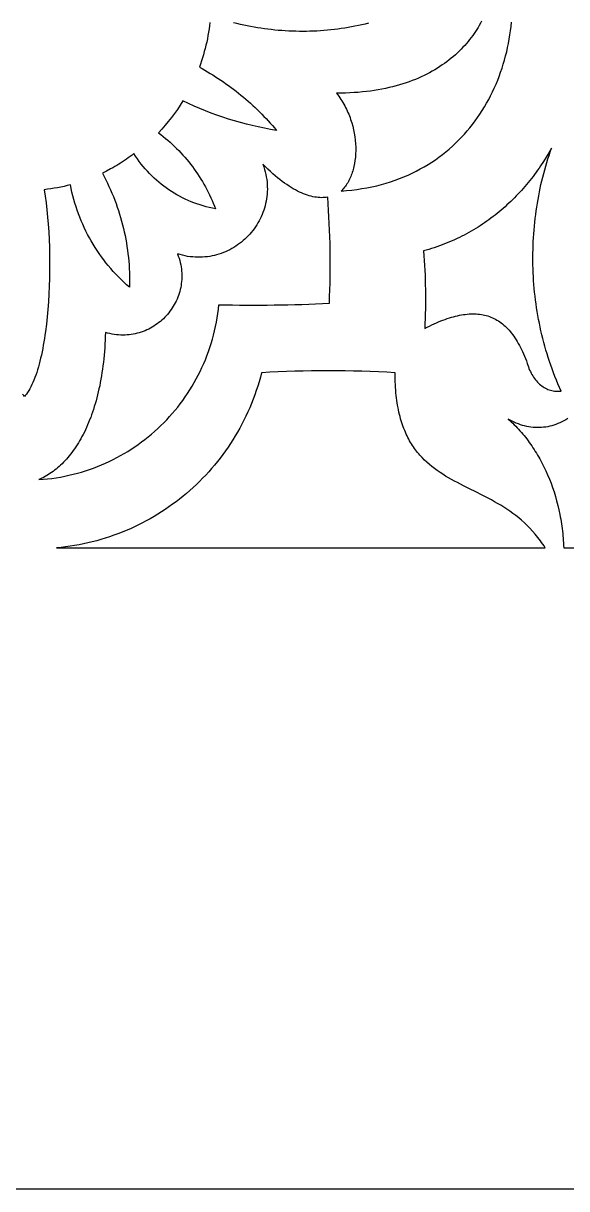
# Model space of a CAD drawing. Extents: x -4950 to -2150, y -1354 to 1346.
# Drawn here: x -3550.2 to -3401.8, y -1354.4 to -1036.1 of the extents above; entities that cross this region are included whole.
import ezdxf

# ---------------------------------------------------------------- set-up
doc = ezdxf.new("R2010")
doc.units = 0
doc.layers.add('LAYER_1', color=18, linetype='CONTINUOUS')

msp = doc.modelspace()

# ---------------------------------------------------------------- linework, layer by layer
at = {"layer": 'LAYER_1'}
for points in [[(-4949.84, -1354.38), (-2149.84, -1354.38), (-2149.84, 1345.62), (-4949.84, 1345.62)], [(-3412.54, -1129.01), (-3412.4, -1129.49), (-3412.24, -1129.95), (-3412.08, -1130.4), (-3411.9, -1130.83), (-3411.7, -1131.26), (-3411.5, -1131.66), (-3411.28, -1132.06), (-3411.05, -1132.44), (-3410.81, -1132.8), (-3410.56, -1133.15), (-3410.3, -1133.49), (-3410.03, -1133.81), (-3409.75, -1134.11), (-3409.46, -1134.4), (-3409.16, -1134.67), (-3408.86, -1134.93), (-3408.54, -1135.16), (-3408.22, -1135.39), (-3407.9, -1135.59), (-3407.57, -1135.78), (-3407.23, -1135.95), (-3406.89, -1136.1), (-3406.54, -1136.23), (-3406.19, -1136.34), (-3405.83, -1136.44), (-3405.47, -1136.52), (-3405.11, -1136.57), (-3404.75, -1136.61), (-3404.38, -1136.63), (-3404.01, -1136.63), (-3403.64, -1136.6), (-3403.27, -1136.56), (-3403.72, -1135.56), (-3404.15, -1134.56), (-3404.57, -1133.56), (-3404.98, -1132.55), (-3405.37, -1131.54), (-3405.75, -1130.52), (-3406.11, -1129.5), (-3406.46, -1128.47), (-3406.8, -1127.44), (-3407.12, -1126.41), (-3407.43, -1125.38), (-3407.73, -1124.34), (-3408.02, -1123.3), (-3408.29, -1122.25), (-3408.55, -1121.21), (-3408.79, -1120.16), (-3409.02, -1119.11), (-3409.24, -1118.05), (-3409.45, -1117), (-3409.64, -1115.94), (-3409.82, -1114.88), (-3409.98, -1113.82), (-3410.14, -1112.76), (-3410.28, -1111.7), (-3410.41, -1110.64), (-3410.52, -1109.57), (-3410.63, -1108.51), (-3410.72, -1107.44), (-3410.8, -1106.38), (-3410.86, -1105.31), (-3410.91, -1104.25), (-3410.95, -1103.18), (-3410.98, -1102.12), (-3411, -1101.05), (-3411, -1099.99), (-3410.99, -1098.93), (-3410.97, -1097.87), (-3410.94, -1096.81), (-3410.89, -1095.75), (-3410.83, -1094.69), (-3410.76, -1093.64), (-3410.68, -1092.58), (-3410.59, -1091.53), (-3410.48, -1090.48), (-3410.37, -1089.44), (-3410.24, -1088.39), (-3410.1, -1087.35), (-3409.94, -1086.32), (-3409.78, -1085.28), (-3409.6, -1084.25), (-3409.42, -1083.22), (-3409.22, -1082.2), (-3409.01, -1081.18), (-3408.79, -1080.16), (-3408.55, -1079.15), (-3408.31, -1078.14), (-3408.05, -1077.14), (-3407.78, -1076.14), (-3407.51, -1075.14), (-3407.22, -1074.15), (-3406.92, -1073.17), (-3406.6, -1072.19), (-3406.28, -1071.22), (-3405.95, -1070.25), (-3406.65, -1071.48), (-3407.38, -1072.7), (-3408.13, -1073.9), (-3408.91, -1075.08), (-3409.31, -1075.66), (-3409.71, -1076.24), (-3410.12, -1076.82), (-3410.54, -1077.38), (-3410.97, -1077.95), (-3411.4, -1078.51), (-3411.83, -1079.06), (-3412.28, -1079.61), (-3412.73, -1080.15), (-3413.18, -1080.69), (-3413.64, -1081.22), (-3414.11, -1081.75), (-3414.59, -1082.27), (-3415.07, -1082.78), (-3415.55, -1083.29), (-3416.05, -1083.8), (-3416.55, -1084.3), (-3417.05, -1084.79), (-3417.56, -1085.27), (-3418.08, -1085.75), (-3418.61, -1086.23), (-3419.14, -1086.69), (-3419.67, -1087.16), (-3420.22, -1087.61), (-3420.77, -1088.06), (-3421.32, -1088.5), (-3421.88, -1088.93), (-3422.45, -1089.36), (-3423.03, -1089.78), (-3423.61, -1090.2), (-3424.19, -1090.61), (-3424.79, -1091.01), (-3425.39, -1091.4), (-3425.99, -1091.78), (-3426.6, -1092.16), (-3427.22, -1092.53), (-3427.85, -1092.9), (-3428.48, -1093.26), (-3429.11, -1093.6), (-3429.76, -1093.95), (-3430.41, -1094.28), (-3431.06, -1094.6), (-3431.72, -1094.92), (-3432.39, -1095.23), (-3433.06, -1095.53), (-3433.74, -1095.83), (-3434.43, -1096.11), (-3435.12, -1096.39), (-3435.82, -1096.66), (-3436.53, -1096.92), (-3437.24, -1097.17), (-3437.96, -1097.42), (-3438.68, -1097.65), (-3439.41, -1097.88), (-3440.14, -1098.1), (-3440.89, -1098.31), (-3440.78, -1099.62), (-3440.68, -1100.94), (-3440.6, -1102.26), (-3440.53, -1103.58), (-3440.46, -1104.9), (-3440.41, -1106.22), (-3440.38, -1107.54), (-3440.35, -1108.86), (-3440.33, -1110.18), (-3440.33, -1111.5), (-3440.33, -1112.83), (-3440.35, -1114.15), (-3440.38, -1115.47), (-3440.42, -1116.79), (-3440.48, -1118.11), (-3440.54, -1119.44), (-3439.89, -1119.11), (-3439.25, -1118.8), (-3438.62, -1118.5), (-3437.99, -1118.21), (-3437.37, -1117.94), (-3436.76, -1117.68), (-3436.16, -1117.43), (-3435.56, -1117.2), (-3434.97, -1116.99), (-3434.39, -1116.78), (-3433.81, -1116.6), (-3433.24, -1116.42), (-3432.68, -1116.26), (-3432.12, -1116.12), (-3431.58, -1115.99), (-3431.04, -1115.87), (-3430.5, -1115.77), (-3429.98, -1115.68), (-3429.46, -1115.61), (-3428.94, -1115.55), (-3428.44, -1115.51), (-3427.94, -1115.48), (-3427.44, -1115.47), (-3426.96, -1115.47), (-3426.48, -1115.49), (-3426, -1115.52), (-3425.54, -1115.57), (-3425.08, -1115.64), (-3424.62, -1115.72), (-3424.18, -1115.82), (-3423.73, -1115.93), (-3423.3, -1116.06), (-3422.87, -1116.2), (-3422.45, -1116.36), (-3422.03, -1116.54), (-3421.63, -1116.73), (-3421.22, -1116.94), (-3420.83, -1117.16), (-3420.43, -1117.4), (-3420.05, -1117.66), (-3419.67, -1117.93), (-3419.3, -1118.23), (-3418.93, -1118.53), (-3418.57, -1118.86), (-3418.21, -1119.2), (-3417.87, -1119.56), (-3417.52, -1119.93), (-3417.18, -1120.33), (-3416.85, -1120.74), (-3416.53, -1121.16), (-3416.21, -1121.61), (-3415.89, -1122.07), (-3415.58, -1122.55), (-3415.28, -1123.05), (-3414.98, -1123.56), (-3414.69, -1124.1), (-3414.4, -1124.65), (-3414.12, -1125.22), (-3413.84, -1125.8), (-3413.57, -1126.41), (-3413.3, -1127.03), (-3413.04, -1127.68), (-3412.79, -1128.34)], [(-3545.96, -1160.75), (-3544.76, -1160.66), (-3543.56, -1160.55), (-3542.38, -1160.4), (-3541.2, -1160.23), (-3540.02, -1160.04), (-3538.86, -1159.82), (-3537.7, -1159.57), (-3536.56, -1159.3), (-3535.42, -1159.01), (-3534.3, -1158.69), (-3533.18, -1158.34), (-3532.07, -1157.97), (-3530.98, -1157.58), (-3529.89, -1157.16), (-3528.82, -1156.73), (-3527.76, -1156.26), (-3526.71, -1155.78), (-3525.68, -1155.27), (-3524.65, -1154.75), (-3523.64, -1154.2), (-3522.64, -1153.62), (-3521.66, -1153.03), (-3520.69, -1152.42), (-3519.73, -1151.78), (-3518.79, -1151.13), (-3517.86, -1150.46), (-3516.95, -1149.76), (-3516.06, -1149.05), (-3515.18, -1148.32), (-3514.31, -1147.57), (-3513.46, -1146.8), (-3512.63, -1146.01), (-3511.82, -1145.21), (-3511.02, -1144.39), (-3510.24, -1143.55), (-3509.48, -1142.69), (-3508.74, -1141.82), (-3508.02, -1140.93), (-3507.31, -1140.02), (-3506.63, -1139.1), (-3505.96, -1138.16), (-3505.31, -1137.21), (-3504.69, -1136.24), (-3504.08, -1135.26), (-3503.5, -1134.26), (-3502.94, -1133.25), (-3502.39, -1132.23), (-3501.87, -1131.19), (-3501.38, -1130.14), (-3500.9, -1129.07), (-3500.45, -1127.99), (-3500.02, -1126.91), (-3499.61, -1125.8), (-3499.23, -1124.69), (-3498.87, -1123.57), (-3498.54, -1122.43), (-3498.23, -1121.28), (-3497.94, -1120.13), (-3497.68, -1118.96), (-3497.45, -1117.78), (-3497.24, -1116.6), (-3497.06, -1115.4), (-3496.9, -1114.19), (-3496.77, -1112.98), (-3494.89, -1113.02), (-3493, -1113.06), (-3491.11, -1113.08), (-3489.22, -1113.1), (-3487.34, -1113.1), (-3485.45, -1113.1), (-3483.56, -1113.09), (-3481.68, -1113.06), (-3479.79, -1113.03), (-3477.9, -1112.99), (-3476.01, -1112.94), (-3474.13, -1112.88), (-3472.24, -1112.81), (-3470.36, -1112.73), (-3468.47, -1112.64), (-3466.58, -1112.54), (-3466.51, -1110.73), (-3466.45, -1108.92), (-3466.4, -1107.11), (-3466.37, -1105.3), (-3466.35, -1103.49), (-3466.34, -1101.68), (-3466.35, -1099.87), (-3466.37, -1098.06), (-3466.41, -1096.25), (-3466.46, -1094.44), (-3466.52, -1092.63), (-3466.6, -1090.83), (-3466.69, -1089.02), (-3466.8, -1087.21), (-3466.92, -1085.4), (-3467.05, -1083.6), (-3467.46, -1083.66), (-3467.88, -1083.71), (-3468.31, -1083.74), (-3468.74, -1083.75), (-3469.19, -1083.74), (-3469.65, -1083.7), (-3470.11, -1083.65), (-3470.59, -1083.58), (-3471.07, -1083.49), (-3471.57, -1083.37), (-3472.07, -1083.23), (-3472.58, -1083.07), (-3473.1, -1082.89), (-3473.64, -1082.69), (-3474.18, -1082.46), (-3474.73, -1082.21), (-3475.28, -1081.93), (-3475.85, -1081.63), (-3476.43, -1081.3), (-3477.02, -1080.95), (-3477.61, -1080.58), (-3478.21, -1080.18), (-3478.83, -1079.75), (-3479.45, -1079.29), (-3480.08, -1078.81), (-3480.72, -1078.3), (-3481.37, -1077.76), (-3482.02, -1077.2), (-3482.69, -1076.6), (-3483.36, -1075.98), (-3484.05, -1075.33), (-3484.74, -1074.64), (-3484.5, -1075.33), (-3484.28, -1076.02), (-3484.1, -1076.71), (-3483.94, -1077.4), (-3483.81, -1078.08), (-3483.7, -1078.76), (-3483.62, -1079.44), (-3483.57, -1080.11), (-3483.54, -1080.79), (-3483.53, -1081.45), (-3483.55, -1082.12), (-3483.59, -1082.77), (-3483.66, -1083.43), (-3483.75, -1084.07), (-3483.86, -1084.71), (-3483.99, -1085.34), (-3484.15, -1085.97), (-3484.32, -1086.59), (-3484.52, -1087.2), (-3484.74, -1087.8), (-3484.97, -1088.39), (-3485.23, -1088.97), (-3485.51, -1089.54), (-3485.8, -1090.11), (-3486.11, -1090.66), (-3486.44, -1091.2), (-3486.79, -1091.73), (-3487.15, -1092.24), (-3487.53, -1092.75), (-3487.93, -1093.24), (-3488.34, -1093.72), (-3488.77, -1094.18), (-3489.22, -1094.63), (-3489.67, -1095.07), (-3490.15, -1095.48), (-3490.63, -1095.89), (-3491.13, -1096.28), (-3491.64, -1096.65), (-3492.16, -1097), (-3492.7, -1097.34), (-3493.25, -1097.66), (-3493.81, -1097.96), (-3494.38, -1098.25), (-3494.96, -1098.51), (-3495.54, -1098.75), (-3496.14, -1098.98), (-3496.75, -1099.18), (-3497.37, -1099.36), (-3497.99, -1099.53), (-3498.63, -1099.67), (-3499.27, -1099.78), (-3499.91, -1099.88), (-3500.57, -1099.95), (-3501.23, -1100), (-3501.89, -1100.03), (-3502.56, -1100.03), (-3503.24, -1100), (-3503.92, -1099.95), (-3504.6, -1099.88), (-3505.29, -1099.78), (-3505.98, -1099.65), (-3506.67, -1099.49), (-3507.37, -1099.31), (-3508.07, -1099.1), (-3507.85, -1099.69), (-3507.65, -1100.28), (-3507.47, -1100.87), (-3507.32, -1101.46), (-3507.19, -1102.05), (-3507.09, -1102.63), (-3507, -1103.22), (-3506.94, -1103.8), (-3506.9, -1104.38), (-3506.88, -1104.95), (-3506.89, -1105.53), (-3506.91, -1106.09), (-3506.95, -1106.66), (-3507.02, -1107.22), (-3507.1, -1107.77), (-3507.2, -1108.32), (-3507.33, -1108.86), (-3507.47, -1109.4), (-3507.62, -1109.93), (-3507.8, -1110.45), (-3507.99, -1110.96), (-3508.2, -1111.47), (-3508.43, -1111.97), (-3508.68, -1112.46), (-3508.94, -1112.94), (-3509.21, -1113.41), (-3509.5, -1113.88), (-3509.81, -1114.33), (-3510.13, -1114.77), (-3510.46, -1115.2), (-3510.81, -1115.62), (-3511.17, -1116.03), (-3511.55, -1116.42), (-3511.93, -1116.8), (-3512.33, -1117.17), (-3512.75, -1117.53), (-3513.17, -1117.87), (-3513.61, -1118.2), (-3514.05, -1118.52), (-3514.51, -1118.82), (-3514.98, -1119.1), (-3515.45, -1119.37), (-3515.94, -1119.62), (-3516.44, -1119.86), (-3516.94, -1120.08), (-3517.45, -1120.28), (-3517.98, -1120.46), (-3518.51, -1120.63), (-3519.04, -1120.78), (-3519.59, -1120.91), (-3520.14, -1121.02), (-3520.69, -1121.11), (-3521.26, -1121.18), (-3521.83, -1121.23), (-3522.4, -1121.26), (-3522.98, -1121.27), (-3523.56, -1121.26), (-3524.15, -1121.23), (-3524.74, -1121.17), (-3525.34, -1121.09), (-3525.93, -1120.99), (-3526.54, -1120.86), (-3527.14, -1120.71), (-3527.74, -1120.54), (-3527.78, -1121.61), (-3527.82, -1122.66), (-3527.88, -1123.71), (-3527.94, -1124.73), (-3528.02, -1125.75), (-3528.1, -1126.75), (-3528.2, -1127.73), (-3528.31, -1128.7), (-3528.42, -1129.66), (-3528.55, -1130.6), (-3528.69, -1131.53), (-3528.83, -1132.44), (-3528.99, -1133.34), (-3529.15, -1134.23), (-3529.32, -1135.1), (-3529.51, -1135.95), (-3529.7, -1136.8), (-3529.9, -1137.63), (-3530.1, -1138.44), (-3530.32, -1139.24), (-3530.54, -1140.03), (-3530.78, -1140.8), (-3531.02, -1141.56), (-3531.27, -1142.31), (-3531.52, -1143.04), (-3531.78, -1143.76), (-3532.06, -1144.46), (-3532.33, -1145.15), (-3532.62, -1145.82), (-3532.91, -1146.48), (-3533.21, -1147.13), (-3533.51, -1147.76), (-3533.83, -1148.38), (-3534.15, -1148.99), (-3534.47, -1149.58), (-3534.8, -1150.16), (-3535.14, -1150.72), (-3535.48, -1151.27), (-3535.83, -1151.81), (-3536.18, -1152.33), (-3536.54, -1152.84), (-3536.91, -1153.33), (-3537.27, -1153.82), (-3537.65, -1154.28), (-3538.03, -1154.74), (-3538.41, -1155.18), (-3538.8, -1155.6), (-3539.19, -1156.01), (-3539.59, -1156.41), (-3539.99, -1156.8), (-3540.4, -1157.17), (-3540.81, -1157.53), (-3541.22, -1157.87), (-3541.64, -1158.2), (-3542.06, -1158.52), (-3542.48, -1158.82), (-3542.9, -1159.11), (-3543.33, -1159.38), (-3543.77, -1159.64), (-3544.2, -1159.89), (-3544.64, -1160.13), (-3545.08, -1160.35), (-3545.52, -1160.56)], [(-3407.64, -1179.38), (-3407.96, -1178.87), (-3408.29, -1178.38), (-3408.62, -1177.9), (-3408.96, -1177.43), (-3409.3, -1176.97), (-3409.65, -1176.52), (-3410, -1176.08), (-3410.35, -1175.66), (-3411.07, -1174.83), (-3411.81, -1174.03), (-3412.56, -1173.28), (-3413.32, -1172.55), (-3414.09, -1171.86), (-3414.88, -1171.2), (-3415.68, -1170.57), (-3416.49, -1169.96), (-3417.31, -1169.38), (-3418.13, -1168.82), (-3418.96, -1168.28), (-3419.8, -1167.76), (-3420.64, -1167.26), (-3421.49, -1166.77), (-3422.34, -1166.3), (-3423.19, -1165.84), (-3424.9, -1164.96), (-3426.61, -1164.1), (-3428.3, -1163.26), (-3429.98, -1162.42), (-3431.63, -1161.56), (-3432.45, -1161.13), (-3433.25, -1160.68), (-3434.05, -1160.23), (-3434.84, -1159.76), (-3435.61, -1159.28), (-3436.37, -1158.78), (-3437.12, -1158.27), (-3437.85, -1157.74), (-3438.56, -1157.19), (-3439.26, -1156.61), (-3439.95, -1156.01), (-3440.61, -1155.39), (-3441.25, -1154.74), (-3441.88, -1154.06), (-3442.18, -1153.7), (-3442.48, -1153.34), (-3442.77, -1152.97), (-3443.06, -1152.6), (-3443.34, -1152.21), (-3443.62, -1151.82), (-3443.89, -1151.41), (-3444.15, -1151), (-3444.41, -1150.58), (-3444.66, -1150.15), (-3444.9, -1149.7), (-3445.14, -1149.25), (-3445.37, -1148.79), (-3445.6, -1148.32), (-3445.81, -1147.83), (-3446.02, -1147.34), (-3446.23, -1146.83), (-3446.42, -1146.31), (-3446.61, -1145.78), (-3446.79, -1145.24), (-3446.97, -1144.69), (-3447.13, -1144.12), (-3447.29, -1143.54), (-3447.44, -1142.95), (-3447.58, -1142.35), (-3447.71, -1141.73), (-3447.84, -1141.1), (-3447.95, -1140.45), (-3448.06, -1139.8), (-3448.16, -1139.12), (-3448.25, -1138.44), (-3448.33, -1137.74), (-3448.4, -1137.02), (-3448.46, -1136.29), (-3448.52, -1135.54), (-3448.56, -1134.78), (-3448.6, -1134), (-3448.62, -1133.21), (-3448.63, -1132.4), (-3448.64, -1131.57), (-3450.92, -1131.44), (-3453.19, -1131.33), (-3455.47, -1131.23), (-3457.75, -1131.15), (-3460.03, -1131.09), (-3462.31, -1131.05), (-3464.59, -1131.02), (-3466.87, -1131.01), (-3469.15, -1131.02), (-3471.43, -1131.05), (-3473.71, -1131.09), (-3475.99, -1131.15), (-3478.26, -1131.23), (-3480.54, -1131.33), (-3482.82, -1131.44), (-3485.1, -1131.57), (-3485.42, -1132.81), (-3485.77, -1134.03), (-3486.14, -1135.24), (-3486.54, -1136.44), (-3486.95, -1137.63), (-3487.39, -1138.81), (-3487.85, -1139.97), (-3488.34, -1141.12), (-3488.84, -1142.26), (-3489.36, -1143.39), (-3489.91, -1144.5), (-3490.47, -1145.6), (-3491.06, -1146.69), (-3491.66, -1147.76), (-3492.28, -1148.82), (-3492.93, -1149.86), (-3493.59, -1150.9), (-3494.27, -1151.91), (-3494.97, -1152.91), (-3495.69, -1153.9), (-3496.42, -1154.87), (-3497.18, -1155.83), (-3497.95, -1156.77), (-3498.74, -1157.7), (-3499.54, -1158.6), (-3500.36, -1159.5), (-3501.2, -1160.37), (-3502.05, -1161.23), (-3502.92, -1162.08), (-3503.81, -1162.9), (-3504.71, -1163.71), (-3505.62, -1164.51), (-3506.55, -1165.28), (-3507.49, -1166.04), (-3508.45, -1166.77), (-3509.42, -1167.49), (-3510.41, -1168.2), (-3511.4, -1168.88), (-3512.42, -1169.54), (-3513.44, -1170.19), (-3514.48, -1170.81), (-3515.52, -1171.42), (-3516.58, -1172), (-3517.66, -1172.57), (-3518.74, -1173.12), (-3519.83, -1173.64), (-3520.94, -1174.15), (-3522.06, -1174.63), (-3523.18, -1175.1), (-3524.32, -1175.54), (-3525.46, -1175.96), (-3526.62, -1176.36), (-3527.78, -1176.74), (-3528.96, -1177.09), (-3530.14, -1177.42), (-3531.33, -1177.73), (-3532.53, -1178.02), (-3533.74, -1178.29), (-3534.95, -1178.53), (-3536.17, -1178.75), (-3537.4, -1178.94), (-3538.63, -1179.11), (-3539.88, -1179.26), (-3541.12, -1179.38)]]:
    msp.add_lwpolyline(points, close=True, dxfattribs=at)
for points in [[(-3499.22, -1035.87), (-3499.33, -1036.78), (-3499.45, -1037.68), (-3499.59, -1038.58), (-3499.74, -1039.47), (-3499.91, -1040.36), (-3500.09, -1041.25), (-3500.29, -1042.12), (-3500.51, -1042.99), (-3500.74, -1043.86), (-3500.98, -1044.72), (-3501.24, -1045.57), (-3501.51, -1046.42), (-3501.79, -1047.26), (-3502.09, -1048.1), (-3501.34, -1048.51), (-3500.59, -1048.93), (-3499.85, -1049.36), (-3499.12, -1049.8), (-3498.39, -1050.25), (-3497.66, -1050.71), (-3496.94, -1051.17), (-3496.23, -1051.65), (-3495.52, -1052.13), (-3494.82, -1052.62), (-3494.13, -1053.11), (-3493.44, -1053.62), (-3492.75, -1054.14), (-3492.08, -1054.66), (-3491.41, -1055.19), (-3490.74, -1055.73), (-3490.08, -1056.27), (-3489.43, -1056.83), (-3488.79, -1057.39), (-3488.15, -1057.96), (-3487.52, -1058.54), (-3486.89, -1059.12), (-3486.28, -1059.71), (-3485.67, -1060.31), (-3485.06, -1060.92), (-3484.47, -1061.54), (-3483.88, -1062.16), (-3483.29, -1062.79), (-3482.72, -1063.42), (-3482.15, -1064.07), (-3481.59, -1064.72), (-3481.04, -1065.38), (-3482.7, -1065.09), (-3484.35, -1064.77), (-3485.99, -1064.43), (-3487.63, -1064.05), (-3489.26, -1063.65), (-3490.88, -1063.22), (-3492.5, -1062.76), (-3494.1, -1062.27), (-3495.7, -1061.75), (-3497.29, -1061.2), (-3498.86, -1060.63), (-3500.43, -1060.03), (-3501.99, -1059.4), (-3503.53, -1058.74), (-3505.07, -1058.05), (-3506.59, -1057.34), (-3507.33, -1058.5), (-3508.1, -1059.64), (-3508.89, -1060.76), (-3509.72, -1061.86), (-3510.57, -1062.94), (-3511.45, -1063.99), (-3512.36, -1065.01), (-3513.3, -1066.01), (-3512.64, -1066.51), (-3511.99, -1067.02), (-3511.35, -1067.55), (-3510.72, -1068.08), (-3510.1, -1068.62), (-3509.49, -1069.18), (-3508.89, -1069.74), (-3508.3, -1070.32), (-3507.72, -1070.9), (-3507.16, -1071.5), (-3506.6, -1072.11), (-3506.06, -1072.72), (-3505.53, -1073.34), (-3505, -1073.98), (-3504.49, -1074.62), (-3504, -1075.27), (-3503.51, -1075.94), (-3503.03, -1076.61), (-3502.57, -1077.28), (-3502.12, -1077.97), (-3501.68, -1078.67), (-3501.25, -1079.37), (-3500.84, -1080.08), (-3500.44, -1080.8), (-3500.05, -1081.53), (-3499.67, -1082.26), (-3499.31, -1083), (-3498.96, -1083.75), (-3498.62, -1084.51), (-3498.3, -1085.27), (-3497.99, -1086.04), (-3497.69, -1086.81), (-3498.55, -1086.64), (-3499.41, -1086.45), (-3500.25, -1086.24), (-3501.09, -1086), (-3501.92, -1085.74), (-3502.74, -1085.47), (-3503.56, -1085.17), (-3504.36, -1084.85), (-3505.16, -1084.51), (-3505.94, -1084.15), (-3506.71, -1083.77), (-3507.48, -1083.37), (-3508.23, -1082.96), (-3508.97, -1082.52), (-3509.7, -1082.07), (-3510.42, -1081.59), (-3511.13, -1081.1), (-3511.82, -1080.59), (-3512.5, -1080.06), (-3513.17, -1079.52), (-3513.82, -1078.96), (-3514.46, -1078.38), (-3515.09, -1077.78), (-3515.7, -1077.17), (-3516.29, -1076.54), (-3516.87, -1075.9), (-3517.43, -1075.23), (-3517.98, -1074.56), (-3518.51, -1073.87), (-3519.02, -1073.16), (-3519.52, -1072.44), (-3520, -1071.7), (-3520.49, -1072.1), (-3520.99, -1072.49), (-3521.5, -1072.87), (-3522.01, -1073.24), (-3522.53, -1073.6), (-3523.06, -1073.95), (-3523.59, -1074.29), (-3524.12, -1074.63), (-3524.67, -1074.96), (-3525.21, -1075.28), (-3525.77, -1075.59), (-3526.32, -1075.9), (-3527.45, -1076.48), (-3528.59, -1077.04), (-3528.12, -1077.94), (-3527.65, -1078.84), (-3527.21, -1079.76), (-3526.78, -1080.67), (-3526.36, -1081.6), (-3525.96, -1082.53), (-3525.58, -1083.47), (-3525.21, -1084.41), (-3524.86, -1085.36), (-3524.52, -1086.31), (-3524.2, -1087.27), (-3523.89, -1088.23), (-3523.61, -1089.2), (-3523.33, -1090.17), (-3523.07, -1091.15), (-3522.83, -1092.13), (-3522.61, -1093.12), (-3522.4, -1094.1), (-3522.2, -1095.1), (-3522.03, -1096.09), (-3521.87, -1097.09), (-3521.72, -1098.09), (-3521.6, -1099.09), (-3521.48, -1100.1), (-3521.39, -1101.11), (-3521.31, -1102.12), (-3521.25, -1103.13), (-3521.2, -1104.15), (-3521.17, -1105.16), (-3521.16, -1106.18), (-3521.17, -1107.2), (-3521.19, -1108.21), (-3521.97, -1107.53), (-3522.73, -1106.82), (-3523.48, -1106.11), (-3524.21, -1105.37), (-3524.92, -1104.63), (-3525.62, -1103.87), (-3526.3, -1103.1), (-3526.96, -1102.31), (-3527.6, -1101.51), (-3528.23, -1100.7), (-3528.84, -1099.87), (-3529.43, -1099.04), (-3530.01, -1098.19), (-3530.57, -1097.33), (-3531.1, -1096.46), (-3531.62, -1095.57), (-3532.13, -1094.68), (-3532.61, -1093.78), (-3533.07, -1092.87), (-3533.52, -1091.94), (-3533.94, -1091.01), (-3534.35, -1090.07), (-3534.74, -1089.12), (-3535.1, -1088.16), (-3535.45, -1087.2), (-3535.78, -1086.22), (-3536.08, -1085.24), (-3536.37, -1084.25), (-3536.64, -1083.25), (-3536.88, -1082.25), (-3537.11, -1081.24), (-3537.31, -1080.23), (-3538.19, -1080.45), (-3539.06, -1080.66), (-3539.95, -1080.85), (-3540.84, -1081.03), (-3541.74, -1081.19), (-3542.64, -1081.34), (-3543.55, -1081.47), (-3544.46, -1081.59), (-3544.19, -1083.35), (-3543.95, -1085.18), (-3543.73, -1087.08), (-3543.54, -1089.03), (-3543.38, -1091.02), (-3543.24, -1093.06), (-3543.14, -1095.14), (-3543.06, -1097.24), (-3543.01, -1099.36), (-3542.99, -1101.5), (-3542.99, -1103.65), (-3543.03, -1105.8), (-3543.1, -1107.94), (-3543.19, -1110.07), (-3543.32, -1112.18), (-3543.47, -1114.27), (-3543.66, -1116.32), (-3543.88, -1118.33), (-3544.13, -1120.3), (-3544.26, -1121.26), (-3544.41, -1122.21), (-3544.56, -1123.14), (-3544.72, -1124.06), (-3544.88, -1124.96), (-3545.06, -1125.85), (-3545.24, -1126.72), (-3545.44, -1127.56), (-3545.64, -1128.39), (-3545.85, -1129.2), (-3546.06, -1129.98), (-3546.29, -1130.74), (-3546.52, -1131.48), (-3546.76, -1132.2), (-3547.01, -1132.89), (-3547.27, -1133.55), (-3547.54, -1134.19), (-3547.81, -1134.79), (-3548.09, -1135.38), (-3548.39, -1135.93), (-3548.69, -1136.45), (-3549, -1136.94), (-3549.31, -1137.4), (-3549.64, -1137.82), (-3549.84, -1138.05), (-3550.04, -1137.82), (-3550.37, -1137.4)], [(-3455.89, -1036.11), (-3456.81, -1036.33), (-3457.73, -1036.55), (-3458.66, -1036.75), (-3459.59, -1036.94), (-3460.52, -1037.12), (-3461.45, -1037.29), (-3462.39, -1037.44), (-3463.34, -1037.59), (-3464.28, -1037.72), (-3465.23, -1037.83), (-3466.18, -1037.94), (-3467.13, -1038.03), (-3468.08, -1038.11), (-3469.04, -1038.18), (-3469.99, -1038.24), (-3470.95, -1038.28), (-3471.91, -1038.31), (-3472.87, -1038.33), (-3473.83, -1038.34), (-3474.79, -1038.34), (-3475.74, -1038.32), (-3476.7, -1038.3), (-3477.66, -1038.26), (-3478.62, -1038.2), (-3479.58, -1038.14), (-3480.53, -1038.06), (-3481.49, -1037.97), (-3482.44, -1037.87), (-3483.39, -1037.76), (-3484.34, -1037.64), (-3485.28, -1037.5), (-3486.23, -1037.35), (-3487.17, -1037.19), (-3488.11, -1037.02), (-3489.04, -1036.84), (-3489.97, -1036.64), (-3490.9, -1036.44), (-3491.83, -1036.22), (-3492.75, -1035.99)], [(-3425.01, -1035.57), (-3425.32, -1036.14), (-3425.64, -1036.7), (-3425.98, -1037.26), (-3426.33, -1037.82), (-3426.69, -1038.37), (-3427.06, -1038.93), (-3427.45, -1039.48), (-3427.86, -1040.02), (-3428.28, -1040.56), (-3428.71, -1041.1), (-3429.16, -1041.63), (-3429.63, -1042.16), (-3430.11, -1042.68), (-3430.6, -1043.2), (-3431.11, -1043.7), (-3431.63, -1044.21), (-3432.18, -1044.7), (-3432.73, -1045.19), (-3433.31, -1045.67), (-3433.9, -1046.15), (-3434.5, -1046.61), (-3435.12, -1047.07), (-3435.76, -1047.52), (-3436.42, -1047.96), (-3437.09, -1048.39), (-3437.78, -1048.81), (-3438.49, -1049.22), (-3439.21, -1049.62), (-3439.95, -1050), (-3440.71, -1050.38), (-3441.49, -1050.75), (-3442.28, -1051.1), (-3443.1, -1051.44), (-3443.93, -1051.77), (-3444.78, -1052.09), (-3445.65, -1052.39), (-3446.54, -1052.68), (-3447.44, -1052.96), (-3448.37, -1053.22), (-3449.31, -1053.47), (-3450.28, -1053.7), (-3451.26, -1053.92), (-3452.26, -1054.12), (-3453.29, -1054.3), (-3454.33, -1054.47), (-3455.39, -1054.63), (-3456.47, -1054.76), (-3457.58, -1054.88), (-3458.7, -1054.99), (-3459.85, -1055.07), (-3461.01, -1055.14), (-3462.2, -1055.18), (-3463.41, -1055.21), (-3464.64, -1055.22), (-3464.32, -1055.63), (-3464.01, -1056.05), (-3463.71, -1056.48), (-3463.43, -1056.9), (-3463.15, -1057.34), (-3462.89, -1057.78), (-3462.63, -1058.22), (-3462.38, -1058.67), (-3462.15, -1059.12), (-3461.92, -1059.57), (-3461.71, -1060.03), (-3461.5, -1060.49), (-3461.3, -1060.96), (-3461.12, -1061.42), (-3460.94, -1061.89), (-3460.78, -1062.36), (-3460.62, -1062.84), (-3460.47, -1063.31), (-3460.21, -1064.26), (-3459.98, -1065.22), (-3459.79, -1066.17), (-3459.64, -1067.12), (-3459.52, -1068.07), (-3459.44, -1069.01), (-3459.4, -1069.95), (-3459.39, -1070.87), (-3459.42, -1071.78), (-3459.49, -1072.68), (-3459.59, -1073.56), (-3459.72, -1074.41), (-3459.89, -1075.25), (-3459.98, -1075.66), (-3460.09, -1076.06), (-3460.2, -1076.46), (-3460.32, -1076.85), (-3460.45, -1077.23), (-3460.59, -1077.61), (-3460.74, -1077.98), (-3460.89, -1078.34), (-3461.06, -1078.69), (-3461.23, -1079.03), (-3461.4, -1079.37), (-3461.59, -1079.69), (-3461.79, -1080.01), (-3461.99, -1080.31), (-3462.2, -1080.61), (-3462.42, -1080.9), (-3462.64, -1081.17), (-3462.87, -1081.44), (-3463.12, -1081.69), (-3463.36, -1081.94), (-3461.91, -1081.82), (-3460.48, -1081.68), (-3459.07, -1081.5), (-3457.68, -1081.29), (-3456.32, -1081.05), (-3454.98, -1080.78), (-3453.66, -1080.48), (-3452.37, -1080.15), (-3451.1, -1079.79), (-3449.85, -1079.4), (-3448.62, -1078.98), (-3447.42, -1078.54), (-3446.24, -1078.07), (-3445.08, -1077.57), (-3443.95, -1077.04), (-3442.84, -1076.5), (-3441.75, -1075.92), (-3440.69, -1075.32), (-3439.65, -1074.7), (-3438.63, -1074.05), (-3437.63, -1073.38), (-3436.66, -1072.69), (-3435.71, -1071.98), (-3434.78, -1071.24), (-3433.88, -1070.48), (-3433, -1069.71), (-3432.14, -1068.91), (-3431.3, -1068.09), (-3430.49, -1067.26), (-3429.7, -1066.4), (-3428.94, -1065.53), (-3428.19, -1064.64), (-3427.47, -1063.73), (-3426.78, -1062.81), (-3426.1, -1061.87), (-3425.45, -1060.91), (-3424.82, -1059.94), (-3424.22, -1058.96), (-3423.63, -1057.96), (-3423.08, -1056.95), (-3422.54, -1055.92), (-3422.03, -1054.88), (-3421.54, -1053.83), (-3421.07, -1052.77), (-3420.62, -1051.7), (-3420.2, -1050.62), (-3419.81, -1049.52), (-3419.43, -1048.42), (-3419.08, -1047.31), (-3418.75, -1046.19), (-3418.44, -1045.06), (-3418.16, -1043.92), (-3417.9, -1042.78), (-3417.66, -1041.63), (-3417.45, -1040.48), (-3417.26, -1039.32), (-3417.09, -1038.15), (-3416.95, -1036.98), (-3416.83, -1035.81)], [(-3401.5, -1144.05), (-3402.02, -1144.38), (-3402.55, -1144.69), (-3403.08, -1144.97), (-3403.62, -1145.23), (-3404.16, -1145.46), (-3404.71, -1145.68), (-3405.26, -1145.87), (-3405.82, -1146.03), (-3406.38, -1146.17), (-3406.94, -1146.29), (-3407.51, -1146.39), (-3408.08, -1146.46), (-3408.65, -1146.51), (-3409.22, -1146.54), (-3409.8, -1146.55), (-3410.38, -1146.53), (-3410.95, -1146.48), (-3411.53, -1146.42), (-3412.11, -1146.33), (-3412.68, -1146.22), (-3413.26, -1146.09), (-3413.83, -1145.93), (-3414.4, -1145.75), (-3414.97, -1145.55), (-3415.54, -1145.33), (-3416.1, -1145.08), (-3416.66, -1144.81), (-3417.21, -1144.52), (-3417.76, -1144.21), (-3417.34, -1144.58), (-3416.92, -1144.97), (-3416.51, -1145.36), (-3416.11, -1145.76), (-3415.7, -1146.16), (-3415.31, -1146.58), (-3414.92, -1146.99), (-3414.53, -1147.42), (-3414.15, -1147.85), (-3413.78, -1148.29), (-3413.41, -1148.74), (-3413.04, -1149.19), (-3412.69, -1149.65), (-3412.33, -1150.12), (-3411.99, -1150.59), (-3411.65, -1151.07), (-3411.31, -1151.55), (-3410.98, -1152.04), (-3410.65, -1152.54), (-3410.34, -1153.04), (-3410.02, -1153.54), (-3409.72, -1154.06), (-3409.41, -1154.57), (-3409.12, -1155.1), (-3408.83, -1155.63), (-3408.55, -1156.16), (-3408.27, -1156.7), (-3408, -1157.24), (-3407.47, -1158.34), (-3406.97, -1159.47), (-3406.5, -1160.6), (-3406.05, -1161.76), (-3405.62, -1162.93), (-3405.23, -1164.12), (-3404.86, -1165.33), (-3404.51, -1166.55), (-3404.19, -1167.78), (-3403.9, -1169.03), (-3403.64, -1170.29), (-3403.51, -1170.92), (-3403.4, -1171.56), (-3403.29, -1172.2), (-3403.19, -1172.84), (-3403.1, -1173.48), (-3403.01, -1174.13), (-3402.93, -1174.78), (-3402.86, -1175.43), (-3402.79, -1176.08), (-3402.74, -1176.74), (-3402.69, -1177.39), (-3402.64, -1178.05), (-3402.61, -1178.71), (-3402.58, -1179.38), (-3352.66, -1179.38)]]:
    msp.add_lwpolyline(points, dxfattribs=at)

doc.saveas('drawing.dxf')
